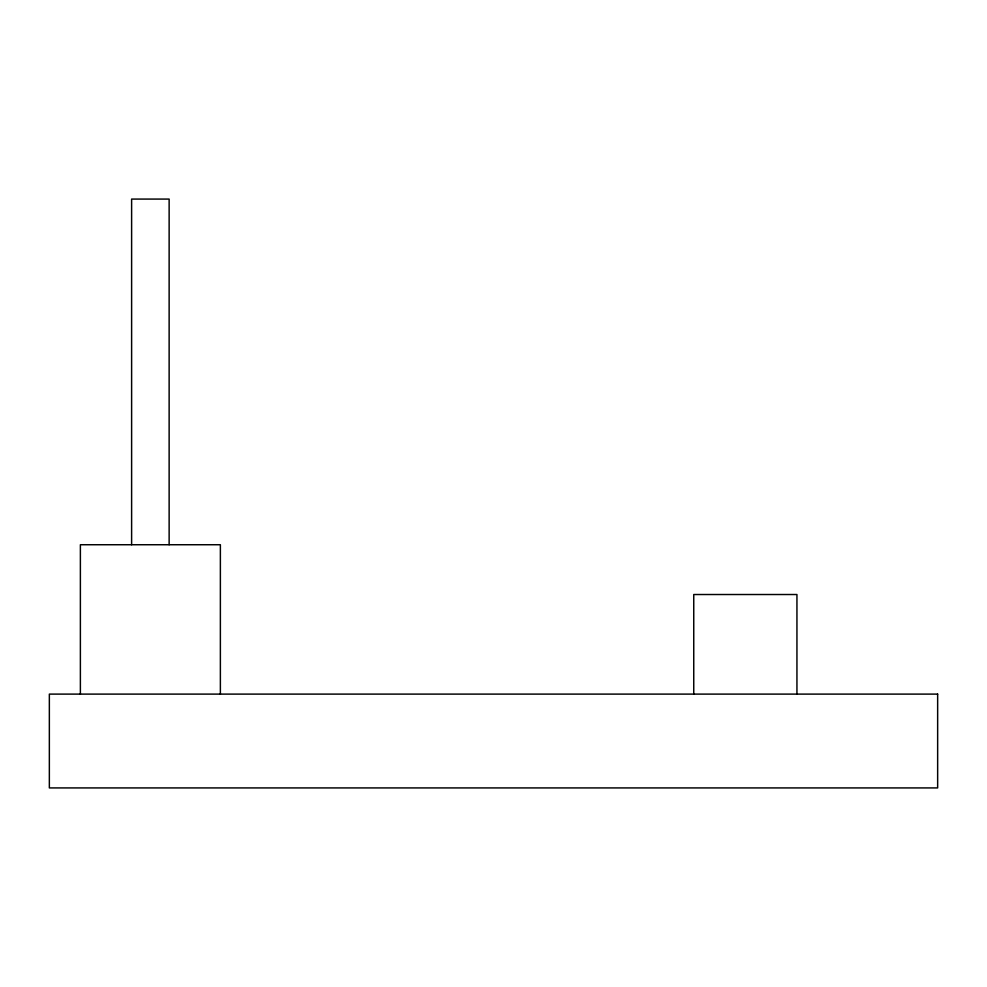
<?xml version="1.0" encoding="UTF-8"?>
<svg xmlns="http://www.w3.org/2000/svg" width="987" height="987" viewBox="0 0 987 987"><rect width="100%" height="100%" fill="white"/><g stroke="black" fill="none" stroke-linecap="round" stroke-linejoin="round"><path stroke-width="1.48" d="M796.941 694.108L796.941 594.519L693.75 594.519L693.75 694.108M220.372 694.108L220.372 544.738L80.379 544.738L80.379 694.108M169.135 544.738L169.135 199.078L131.616 199.078L131.616 544.738M937.65 694.108L49.35 694.108L49.35 787.922L937.65 787.922L937.65 694.108"/></g></svg>
